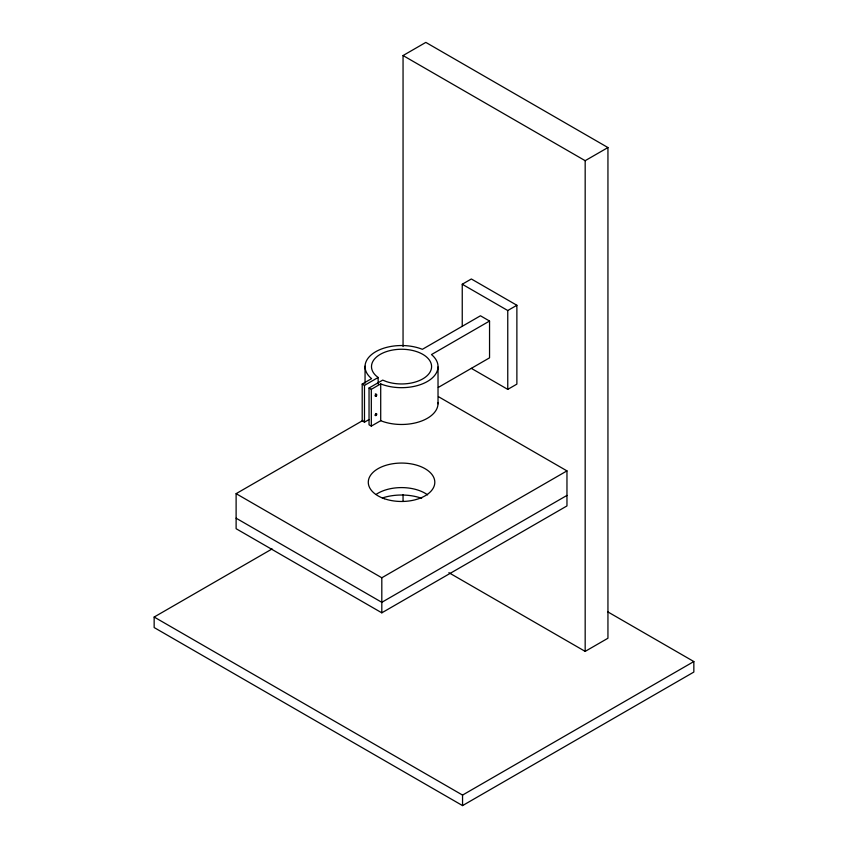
<?xml version="1.0" encoding="UTF-8"?>
<svg xmlns="http://www.w3.org/2000/svg" width="848" height="848" viewBox="0 0 848 848"><rect width="100%" height="100%" fill="white"/><g stroke="black" fill="none" stroke-linecap="round" stroke-linejoin="round"><path stroke-width="1.27" d="M403.054 346.525L403.054 55.544L425.823 42.4L607.942 147.552L607.942 638.237L585.173 651.381L448.868 572.686M403.054 55.544L585.173 160.685L607.942 147.552M462.245 326.3L462.245 284.239L471.35 278.981L516.877 305.269L516.877 384.123L507.761 389.38L471.35 368.361M369.039 419.548L364.481 422.177L362.202 420.862L362.202 384.059L364.481 385.374L378.144 377.487L375.855 375.611A30.051 17.352 0 0 1 395.878 349.567A30.051 17.352 0 0 1 431.176 369.484A30.051 17.352 0 0 1 386.54 381.642L382.702 380.116L369.039 388.002L369.039 424.795L371.318 426.109L380.71 420.693L381.377 420.968A36.485 21.062 0 0 0 419.484 421.753A36.485 21.062 0 0 0 437.992 402.503M369.039 388.002L371.318 389.317L380.71 383.89L381.377 384.165A36.485 21.062 0 0 0 427.636 381.335A36.485 21.062 0 0 0 431.484 354.57L489.55 321.042L489.55 357.835L438.31 387.419M462.245 284.239L507.761 310.527L516.877 305.269M438.48 396.694L566.962 470.884L566.962 505.927L381.812 612.828L236.115 528.707L236.115 493.663L362.976 420.417M607.857 611.906L693.844 661.546L693.844 672.061L462.552 805.6L154.156 627.552L154.156 617.037L272.091 548.942M236.115 493.663L381.812 577.774L566.962 470.884M566.962 495.412L381.812 602.313L236.115 518.192M154.156 617.037L462.552 795.085L693.844 661.546M362.202 384.059L371.594 378.643A36.485 21.062 0 0 1 375.441 351.878A36.485 21.062 0 0 1 421.7 349.047L422.378 349.312L480.456 315.785L489.55 321.042M585.173 160.685L585.173 651.381M507.761 310.527L507.761 389.38M462.552 795.085L462.552 805.6M438.024 367.025L438.024 403.828M403.054 494.66L403.054 501.263M381.812 577.774L381.812 612.828M380.71 383.89L380.71 420.693M378.144 377.487L378.144 384.059M371.318 389.317L371.318 426.109M365.053 366.188L365.053 383.275M364.481 385.374L364.481 422.177M375.95 413.464A1.071 0.615 -60 0 1 375.155 415.128M375.251 394.044A1.071 0.615 -60 0 1 376.014 394.49A1.071 0.615 -60 0 1 375.251 395.804M376.342 494.257A33.263 19.207 0 0 1 427.604 494.872M382.331 497.967A38.637 22.302 0 0 1 421.668 498.285M376.205 396.101A1.071 0.615 -60 0 0 376.554 394.437A1.071 0.615 -60 0 0 375.282 395.56A1.071 0.615 -60 0 0 376.205 396.101M376.12 415.446A1.071 0.615 -60 0 0 376.618 413.76A1.071 0.615 -60 0 0 375.314 414.714A1.071 0.615 -60 0 0 376.12 415.446M384.314 498.698A33.263 19.207 0 0 0 434.801 482.66A33.263 19.207 0 0 0 385.501 465.446A33.263 19.207 0 0 0 384.314 498.698"/></g></svg>
